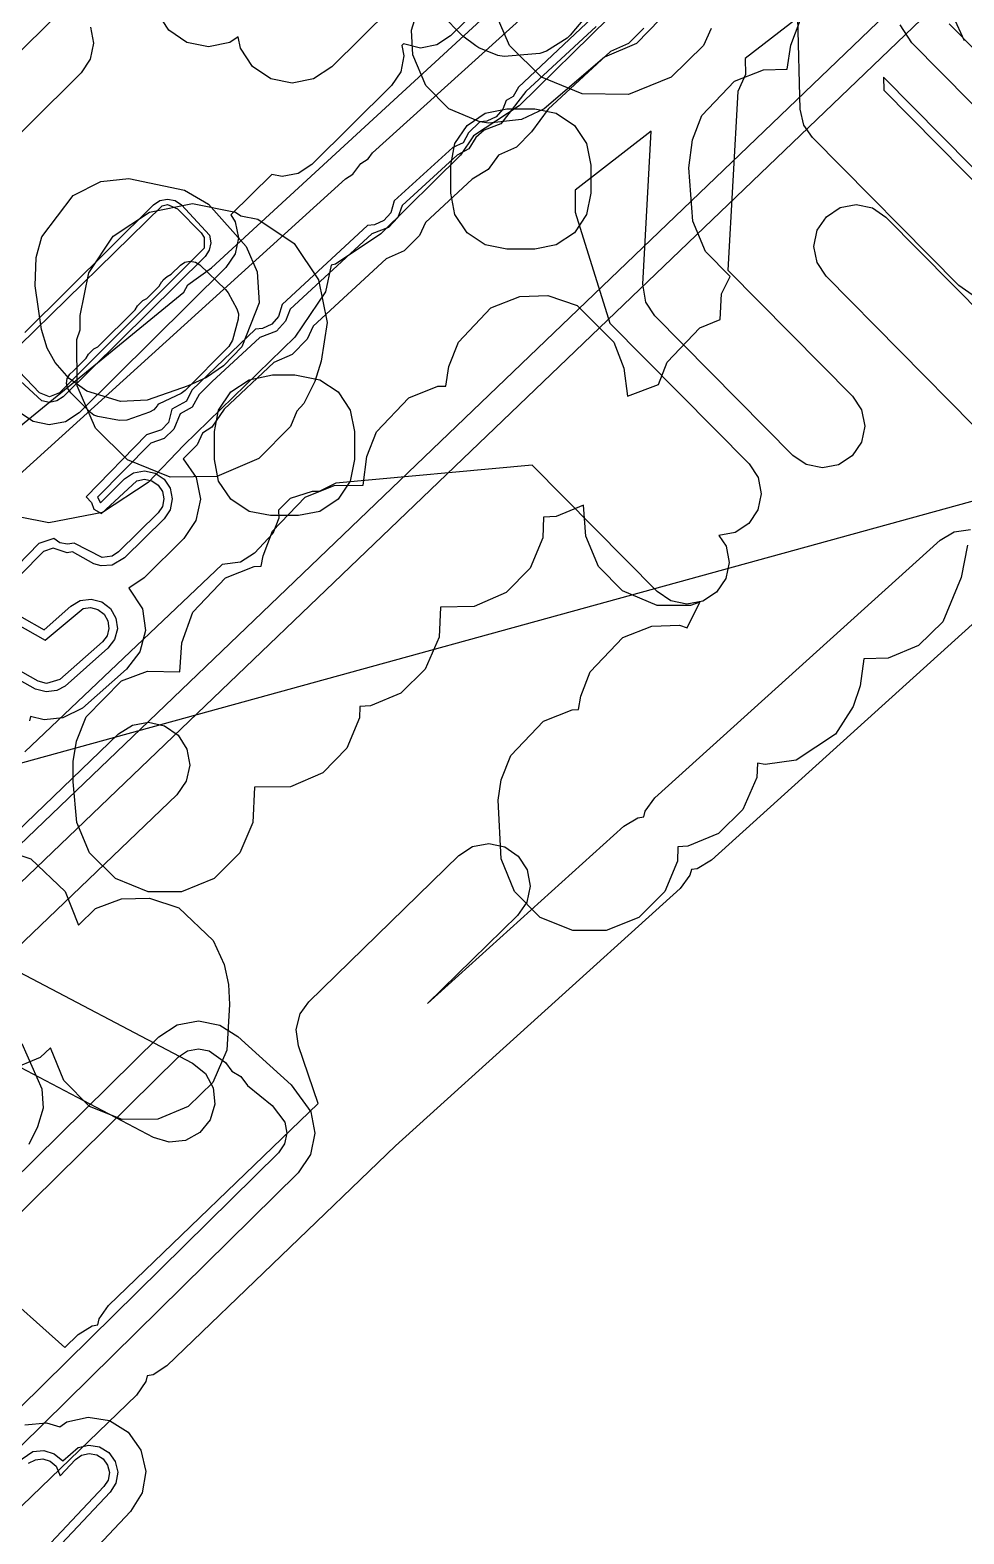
# Model space of a CAD drawing. Header units: metres. Extents: x -2677 to -840, y 169 to 1487.
# Drawn here: x -2567.8 to -2534.5, y 465.7 to 519.3 of the extents above; entities that cross this region are included whole.
import ezdxf

# ---------------------------------------------------------------- set-up
doc = ezdxf.new("R2010")
doc.units = ezdxf.units.M
doc.layers.add('AI_GREENING_EXCLUSIONS', color=1, linetype='Continuous')
doc.layers.add('AI_GREENING_LAWN', color=82, linetype='Continuous')

msp = doc.modelspace()

# ---------------------------------------------------------------- linework, layer by layer
at = {"layer": 'AI_GREENING_EXCLUSIONS'}
for points in [[(-2580.397, 492.424), (-2556.604, 514.011), (-2556.339, 514.169), (-2556.052, 514.558), (-2555.79, 514.715), (-2555.639, 514.931), (-2542.088, 527.18)], [(-2551.81, 523.231), (-2557.084, 518.002), (-2557.735, 517.571), (-2558.501, 517.422), (-2559.266, 517.578), (-2559.913, 518.014), (-2560.343, 518.665), (-2560.422, 519.07), (-2560.724, 518.87), (-2561.49, 518.721), (-2562.254, 518.877), (-2562.901, 519.313), (-2563.332, 519.964)], [(-2549.657, 522.247), (-2552.857, 519.105), (-2553.347, 518.784), (-2553.922, 518.675), (-2554.533, 518.821), (-2554.585, 518.77), (-2554.513, 518.4), (-2554.629, 517.826), (-2554.957, 517.341), (-2557.797, 514.524), (-2558.285, 514.201), (-2558.86, 514.09), (-2559.229, 514.165), (-2560.688, 512.718), (-2560.529, 512.476), (-2560.418, 511.902), (-2560.535, 511.328), (-2560.863, 510.843), (-2566.101, 505.662), (-2566.589, 505.339), (-2567.163, 505.227), (-2567.737, 505.344), (-2568.222, 505.671)], [(-2535.6, 521.538), (-2583.536, 475.558), (-2602.663, 457.107), (-2602.98, 456.9), (-2603.35, 456.826), (-2603.722, 456.895), (-2604.041, 457.097), (-2605.13, 458.117), (-2609.738, 453.672), (-2609.818, 453.624), (-2610.038, 453.473), (-2610.086, 453.463), (-2610.122, 453.442), (-2610.235, 453.431), (-2610.419, 453.392), (-2610.5, 453.407), (-2610.567, 453.401), (-2610.663, 453.437), (-2610.803, 453.463), (-2610.9, 453.527), (-2610.985, 453.559), (-2612.887, 454.82), (-2623.059, 455.206)], [(-2565.514, 521.203), (-2571.093, 515.73), (-2571.746, 515.303), (-2572.513, 515.158), (-2573.277, 515.318), (-2573.922, 515.757), (-2574.349, 516.41), (-2574.494, 517.177), (-2574.388, 517.684), (-2574.566, 517.805), (-2574.997, 518.455), (-2575.146, 519.221), (-2574.991, 519.986)], [(-2534.909, 520.814), (-2582.844, 474.835), (-2601.969, 456.387), (-2602.602, 455.974), (-2603.343, 455.826), (-2604.086, 455.964), (-2604.725, 456.367), (-2605.12, 456.737), (-2609.044, 452.952), (-2609.204, 452.856), (-2609.643, 452.554), (-2609.739, 452.534), (-2609.81, 452.491), (-2610.038, 452.47), (-2610.406, 452.392), (-2610.568, 452.422), (-2610.701, 452.41), (-2610.893, 452.482), (-2611.174, 452.534), (-2611.376, 452.664), (-2611.538, 452.725), (-2613.206, 453.832), (-2623.096, 454.207)], [(-2582.478, 493.502), (-2562.36, 509.966), (-2562.223, 510.22), (-2561.384, 510.834), (-2550.739, 520.638)], [(-2582.478, 493.502), (-2562.36, 509.966), (-2562.223, 510.22), (-2561.384, 510.834), (-2550.739, 520.638)], [(-2545.374, 519.702), (-2546.222, 518.836), (-2547.361, 518.346), (-2549.508, 516.51), (-2550.316, 516.122), (-2551.491, 515.999), (-2551.807, 516.045), (-2552.919, 516.51), (-2553.738, 517.333), (-2554.194, 518.432), (-2554.24, 519.308), (-2553.929, 520.352)], [(-2543.562, 519.376), (-2543.834, 518.763), (-2544.978, 517.64), (-2546.501, 517.02), (-2548.162, 517.036), (-2549.606, 517.64), (-2550.75, 518.763), (-2551.398, 520.271)], [(-2547.807, 519.74), (-2550.434, 517.283), (-2550.622, 516.943), (-2550.868, 516.798), (-2550.985, 516.489), (-2551.228, 516.22), (-2551.56, 516.061), (-2551.808, 516.041), (-2552.208, 515.643), (-2552.398, 515.293), (-2552.765, 515.128), (-2554.861, 513.218), (-2554.986, 512.79), (-2555.229, 512.521), (-2555.561, 512.362), (-2555.809, 512.342), (-2558.862, 509.52), (-2558.987, 509.091), (-2559.23, 508.822), (-2559.562, 508.663), (-2559.81, 508.643), (-2562.084, 506.469), (-2562.274, 506.074), (-2562.791, 505.786), (-2562.916, 505.317), (-2563.159, 505.049), (-2563.698, 504.87), (-2565.853, 502.666), (-2565.66, 502.457), (-2565.579, 502.226), (-2565.298, 502.064), (-2564.041, 503.236), (-2563.773, 503.288), (-2563.505, 503.234), (-2563.279, 503.081), (-2563.128, 502.853), (-2563.076, 502.585), (-2563.13, 502.317), (-2563.283, 502.091), (-2564.692, 500.694), (-2564.92, 500.543), (-2565.276, 500.497), (-2566.278, 501.013), (-2566.518, 500.968), (-2566.786, 501.023), (-2567.003, 501.172), (-2567.533, 500.999), (-2569.451, 499.034)], [(-2547.657, 519.446), (-2550.17, 517.118), (-2551.06, 515.971), (-2551.658, 515.747), (-2551.945, 515.478), (-2552.194, 515.073), (-2552.62, 514.853), (-2554.573, 513.05), (-2554.737, 512.622), (-2555.061, 512.272), (-2555.659, 512.048), (-2558.574, 509.351), (-2558.738, 508.923), (-2559.062, 508.573), (-2559.66, 508.349), (-2561.366, 506.768), (-2561.816, 506.313), (-2562.064, 505.859), (-2562.496, 505.626), (-2562.721, 505.07), (-2563.07, 504.746), (-2563.54, 504.576), (-2565.442, 502.654), (-2565.343, 502.443), (-2564.48, 503.298), (-2564.155, 503.514), (-2563.772, 503.588), (-2563.389, 503.51), (-2563.066, 503.292), (-2562.851, 502.967), (-2562.776, 502.584), (-2562.854, 502.201), (-2563.072, 501.878), (-2564.481, 500.481), (-2564.926, 500.225), (-2565.315, 500.199), (-2565.572, 500.269), (-2566.339, 500.702), (-2566.521, 500.668), (-2567.021, 500.828), (-2567.375, 500.705), (-2569.041, 499.021)], [(-2547.205, 519.75), (-2550.405, 516.608), (-2552.028, 515.544), (-2552.492, 514.855), (-2555.333, 512.039), (-2556.959, 510.962), (-2557.113, 510.932), (-2557.309, 509.971), (-2558.402, 508.355), (-2562.367, 504.504), (-2563.636, 503.177), (-2565.263, 502.1), (-2567.178, 501.727), (-2568.198, 501.935)], [(-2534.243, 509.869), (-2534.728, 510.197), (-2539.947, 515.481), (-2540.249, 515.923), (-2540.379, 516.494), (-2540.47, 519.754), (-2542.347, 518.299), (-2542.336, 517.73), (-2542.609, 517.124), (-2542.962, 510.752), (-2538.514, 506.25), (-2538.192, 505.761), (-2538.081, 505.186), (-2538.199, 504.613), (-2538.527, 504.128), (-2539.016, 503.806), (-2539.59, 503.695), (-2540.164, 503.813), (-2540.648, 504.141), (-2545.563, 509.117), (-2545.885, 509.606), (-2545.994, 510.254), (-2545.692, 515.709), (-2548.41, 513.603), (-2548.407, 512.823), (-2547.166, 508.86), (-2542.203, 503.835), (-2541.88, 503.346), (-2541.77, 502.771), (-2541.887, 502.198), (-2542.216, 501.713), (-2542.704, 501.391), (-2543.28, 501.281), (-2543.027, 500.897), (-2542.916, 500.322), (-2543.034, 499.749), (-2543.362, 499.264), (-2543.851, 498.942), (-2544.425, 498.832), (-2544.999, 498.949), (-2545.483, 499.277), (-2549.936, 503.785), (-2556.944, 503.15), (-2557.54, 502.856), (-2557.79, 502.852), (-2558.568, 502.6), (-2558.991, 502.189), (-2558.982, 501.9), (-2559.189, 501.352), (-2559.847, 500.651), (-2560.338, 500.333), (-2560.993, 500.244), (-2568.034, 493.562)], [(-2534.416, 500.933), (-2534.643, 499.785), (-2535.288, 498.206), (-2536.162, 497.353), (-2537.245, 496.9), (-2538.106, 496.884), (-2538.241, 495.914), (-2538.495, 495.177), (-2539.122, 494.196), (-2540.53, 493.269), (-2541.625, 493.105), (-2541.907, 493.163), (-2541.924, 492.649), (-2542.422, 491.498), (-2543.299, 490.643), (-2544.383, 490.19), (-2544.741, 490.173), (-2544.758, 489.661), (-2545.211, 488.577), (-2546.133, 487.655), (-2547.298, 487.185), (-2548.486, 487.185), (-2549.651, 487.655), (-2550.573, 488.577), (-2551.043, 489.742), (-2551.158, 491.832), (-2551.041, 492.559), (-2550.702, 493.434), (-2549.542, 494.656), (-2548.512, 495.063), (-2548.291, 495.069), (-2548.207, 495.547), (-2547.868, 496.422), (-2546.708, 497.644), (-2545.678, 498.051), (-2544.684, 498.078), (-2544.414, 497.992), (-2543.964, 498.907), (-2544.295, 498.786), (-2545.483, 498.786), (-2546.715, 499.301), (-2547.57, 500.178), (-2548.023, 501.262), (-2548.113, 502.36), (-2549.086, 501.953), (-2549.538, 501.936), (-2549.555, 501.203), (-2550.008, 500.119), (-2550.863, 499.242), (-2552.014, 498.744), (-2553.211, 498.727), (-2553.254, 497.659), (-2553.752, 496.508), (-2554.629, 495.653), (-2555.713, 495.2), (-2556.082, 495.183), (-2556.099, 494.772), (-2556.552, 493.688), (-2557.407, 492.811), (-2558.558, 492.313), (-2559.841, 492.299), (-2559.909, 491.043), (-2560.362, 489.959), (-2561.284, 489.037), (-2562.449, 488.567), (-2563.637, 488.567), (-2564.802, 489.037), (-2565.724, 489.959), (-2566.177, 491.043), (-2566.31, 492.496), (-2566.309, 493.214), (-2566.192, 493.941), (-2565.853, 494.816), (-2564.594, 496.095), (-2563.663, 496.445), (-2562.505, 496.42), (-2562.432, 497.447), (-2562.043, 498.545), (-2562.043, 498.545), (-2560.883, 499.767), (-2559.853, 500.174), (-2559.607, 500.181), (-2559.537, 500.557), (-2559.198, 501.432), (-2558.038, 502.654), (-2557.008, 503.061), (-2555.967, 503.073), (-2555.838, 504.101), (-2555.499, 504.976), (-2554.339, 506.198), (-2553.309, 506.605), (-2553.023, 506.613), (-2552.91, 507.31), (-2552.571, 508.185), (-2551.411, 509.407), (-2550.381, 509.814), (-2549.387, 509.841), (-2548.337, 509.489), (-2547.027, 508.184), (-2546.666, 507.255), (-2546.539, 506.257), (-2545.435, 506.666), (-2545.121, 507.471), (-2543.961, 508.693), (-2543.238, 508.985), (-2543.192, 509.909), (-2542.879, 510.519), (-2543.756, 511.411), (-2544.209, 512.495), (-2544.354, 514.395), (-2544.224, 515.393), (-2543.885, 516.268), (-2542.725, 517.49), (-2541.695, 517.897), (-2540.841, 517.92), (-2540.717, 518.781), (-2540.378, 519.656)], [(-2531.168, 513.567), (-2536.398, 518.861), (-2536.821, 519.498)], [(-2535.066, 519.535), (-2530.067, 514.473)], [(-2534.92, 519.801), (-2534.534, 518.945)], [(-2565.698, 519.424), (-2565.586, 518.849), (-2565.703, 518.276), (-2566.03, 517.791), (-2571.631, 512.237)], [(-2545.96, 519.381), (-2546.5, 518.841), (-2547.149, 518.549), (-2549.375, 516.491), (-2549.961, 515.682), (-2550.501, 515.142), (-2551.143, 514.853), (-2551.514, 514.34), (-2552.078, 513.992), (-2553.746, 512.451), (-2553.962, 511.984), (-2554.502, 511.443), (-2555.151, 511.151), (-2557.747, 508.752), (-2557.963, 508.285), (-2558.503, 507.744), (-2559.152, 507.452), (-2560.923, 505.794), (-2561.363, 505.146), (-2561.697, 504.927), (-2561.892, 504.511), (-2562.386, 504.017), (-2561.925, 503.346), (-2561.776, 502.58), (-2561.932, 501.815), (-2562.368, 501.168), (-2563.777, 499.771), (-2564.328, 499.406), (-2563.842, 498.662), (-2563.737, 497.888), (-2563.936, 497.134), (-2564.408, 496.513), (-2565.984, 495.123), (-2566.68, 494.77), (-2567.342, 494.699), (-2567.828, 494.827), (-2567.864, 494.668)], [(-2532.201, 512.365), (-2537.41, 517.639), (-2537.397, 517.169), (-2532.593, 512.306)], [(-2568.04, 508.527), (-2563.444, 513.084), (-2563.216, 513.235), (-2562.948, 513.287), (-2562.68, 513.232), (-2562.454, 513.079), (-2561.453, 511.993), (-2561.402, 511.725), (-2561.456, 511.457), (-2561.609, 511.231), (-2566.664, 506.229), (-2566.891, 506.08), (-2567.157, 506.027), (-2567.424, 506.08), (-2568.501, 507.076)], [(-2568.243, 508.044), (-2563.14, 513.049), (-2562.949, 513.087), (-2562.596, 512.938), (-2561.746, 512.08), (-2561.639, 511.917), (-2561.641, 511.535), (-2566.805, 506.372), (-2567.157, 506.227), (-2567.509, 506.372), (-2568.47, 507.381)], [(-2534.199, 505.211), (-2539.458, 510.535), (-2539.78, 511.024), (-2539.891, 511.598), (-2539.773, 512.172), (-2539.445, 512.656), (-2538.956, 512.979), (-2538.382, 513.089), (-2537.808, 512.971), (-2537.324, 512.643), (-2532.585, 507.845)], [(-2527.263, 504.419), (-2578.585, 490.288)], [(-2527.263, 504.419), (-2578.585, 490.288)], [(-2571.782, 476.927), (-2566.608, 472.309), (-2566.132, 472.768), (-2565.639, 473.084), (-2565.431, 473.121), (-2565.386, 473.328), (-2565.052, 473.809), (-2557.568, 481.018), (-2558.28, 483.072), (-2558.36, 483.652), (-2558.212, 484.218), (-2557.911, 484.637), (-2552.557, 489.865), (-2552.066, 490.185), (-2551.491, 490.292), (-2550.918, 490.171), (-2550.436, 489.84), (-2550.116, 489.35), (-2550.009, 488.774), (-2550.13, 488.202), (-2550.461, 487.719), (-2553.672, 484.583), (-2546.674, 490.911), (-2546.171, 491.211), (-2545.962, 491.242), (-2545.91, 491.447), (-2545.561, 491.917), (-2535.392, 501.113), (-2534.89, 501.413), (-2534.311, 501.498)], [(-2533.38, 498.887), (-2543.549, 489.692), (-2544.051, 489.392), (-2544.261, 489.361), (-2544.313, 489.156), (-2544.662, 488.686), (-2554.813, 479.506), (-2562.97, 471.648), (-2563.463, 471.332), (-2563.671, 471.295), (-2563.716, 471.088), (-2564.05, 470.607), (-2572.224, 462.733)], [(-2568.948, 498.815), (-2567.349, 497.916), (-2566.396, 498.759), (-2566.059, 498.956), (-2565.672, 499.009), (-2565.295, 498.909), (-2564.984, 498.673), (-2564.788, 498.336), (-2564.735, 497.949), (-2564.835, 497.572), (-2565.071, 497.262), (-2566.602, 495.909), (-2566.894, 495.75), (-2567.281, 495.698), (-2567.658, 495.797), (-2569.928, 497.071)], [(-2569.184, 498.603), (-2567.31, 497.55), (-2565.961, 498.672), (-2565.691, 498.709), (-2565.427, 498.64), (-2565.209, 498.474), (-2565.072, 498.238), (-2565.035, 497.968), (-2565.104, 497.704), (-2565.27, 497.486), (-2566.787, 496.145), (-2567.262, 495.997), (-2567.563, 496.086), (-2569.87, 497.383)], [(-2570.003, 489.105), (-2564.691, 494.198), (-2564.198, 494.512), (-2563.622, 494.615), (-2563.05, 494.488), (-2562.571, 494.153), (-2562.256, 493.66), (-2562.154, 493.083), (-2562.28, 492.512), (-2562.615, 492.032), (-2568.334, 486.549)], [(-2568.869, 490.09), (-2567.819, 489.738), (-2566.595, 488.579), (-2566.124, 487.375), (-2565.516, 487.968), (-2564.585, 488.318), (-2563.591, 488.345), (-2562.541, 487.993), (-2561.317, 486.834), (-2560.931, 485.978), (-2560.776, 485.259), (-2560.737, 484.542), (-2560.831, 482.916), (-2561.329, 481.765), (-2562.206, 480.91), (-2563.29, 480.457), (-2564.559, 480.44), (-2565.724, 480.91), (-2566.646, 481.832), (-2567.116, 483.002), (-2567.484, 482.655), (-2568.568, 482.202)], [(-2568.705, 485.954), (-2562.05, 482.454), (-2561.595, 482.086), (-2561.315, 481.571), (-2561.254, 480.989), (-2561.42, 480.428), (-2561.789, 479.973), (-2562.303, 479.694), (-2562.885, 479.633), (-2563.446, 479.799), (-2569.779, 483.129)], [(-2573.863, 472.933), (-2563.257, 483.39), (-2562.605, 483.819), (-2561.839, 483.966), (-2561.075, 483.808), (-2560.444, 483.407), (-2558.541, 481.682), (-2557.837, 480.719), (-2557.69, 479.952), (-2557.848, 479.188), (-2558.286, 478.542), (-2569.854, 467.147)], [(-2573.873, 471.518), (-2562.555, 482.678), (-2562.229, 482.893), (-2561.846, 482.966), (-2561.464, 482.887), (-2560.879, 482.481), (-2560.65, 482.169), (-2560.328, 481.972), (-2560.099, 481.66), (-2559.22, 480.947), (-2558.763, 480.343), (-2558.69, 479.96), (-2558.769, 479.577), (-2558.988, 479.255), (-2570.747, 467.671)], [(-2568.142, 483.16), (-2567.424, 481.537), (-2567.383, 480.845), (-2567.582, 480.179), (-2567.897, 479.55)], [(-2568.035, 469.549), (-2567.258, 469.623), (-2566.785, 469.478), (-2566.542, 469.651), (-2565.781, 469.826), (-2565.012, 469.697), (-2564.35, 469.282), (-2563.898, 468.647), (-2563.723, 467.886), (-2563.852, 467.117), (-2564.267, 466.455), (-2575.274, 454.777)], [(-2567.902, 468.176), (-2567.661, 468.304), (-2567.389, 468.33), (-2567.128, 468.25), (-2566.917, 468.076), (-2566.778, 467.727), (-2566.231, 468.307), (-2566.009, 468.466), (-2565.743, 468.527), (-2565.473, 468.481), (-2565.242, 468.336), (-2565.083, 468.114), (-2565.022, 467.848), (-2565.068, 467.578), (-2565.213, 467.347), (-2576.22, 455.669)], [(-2568.506, 468.07), (-2567.747, 468.591), (-2567.358, 468.628), (-2566.985, 468.514), (-2566.684, 468.265), (-2566.132, 468.739), (-2565.752, 468.827), (-2565.367, 468.762), (-2565.036, 468.555), (-2564.81, 468.237), (-2564.722, 467.857), (-2564.787, 467.472), (-2564.994, 467.141), (-2576.001, 455.463)]]:
    msp.add_lwpolyline(points, dxfattribs=at)
for points in [[(-2548.433, 512.086), (-2549.082, 511.652), (-2549.847, 511.5), (-2550.847, 511.5), (-2551.612, 511.652), (-2552.261, 512.086), (-2552.695, 512.735), (-2552.847, 513.5), (-2552.847, 514.5), (-2552.695, 515.265), (-2552.261, 515.914), (-2551.612, 516.348), (-2550.847, 516.5), (-2549.847, 516.5), (-2549.082, 516.348), (-2548.433, 515.914), (-2547.999, 515.265), (-2547.847, 514.5), (-2547.847, 513.5), (-2547.999, 512.735), (-2548.433, 512.086)], [(-2565.32, 513.911), (-2564.331, 514.023), (-2562.344, 513.603), (-2561.483, 513.104), (-2560.145, 511.596), (-2559.749, 510.684), (-2559.683, 509.578), (-2560.299, 508.01), (-2560.949, 507.333), (-2561.559, 506.92), (-2562.209, 506.616), (-2563.671, 506.11), (-2564.62, 506.064), (-2565.821, 506.433), (-2566.457, 506.885), (-2566.952, 507.456), (-2567.235, 507.969), (-2567.442, 508.627), (-2567.669, 510.194), (-2567.626, 511.199), (-2567.427, 511.943), (-2566.311, 513.417), (-2565.32, 513.911)], [(-2560.528, 512.823), (-2560.329, 512.69), (-2559.726, 512.57), (-2558.428, 511.703), (-2557.561, 510.406), (-2557.256, 508.875), (-2557.464, 507.504), (-2557.69, 506.779), (-2558.082, 505.989), (-2558.331, 505.722), (-2558.561, 505.173), (-2559.684, 504.029), (-2561.192, 503.382), (-2562.853, 503.366), (-2564.375, 503.986), (-2565.519, 505.109), (-2566.167, 506.618), (-2566.182, 508.279), (-2566.058, 508.615), (-2566.058, 509.128), (-2565.754, 510.659), (-2564.887, 511.956), (-2563.589, 512.823), (-2562.058, 513.128), (-2560.528, 512.823)], [(-2556.427, 503.225), (-2556.861, 502.576), (-2557.51, 502.142), (-2558.275, 501.99), (-2559.275, 501.99), (-2560.04, 502.142), (-2560.689, 502.576), (-2561.123, 503.225), (-2561.275, 503.99), (-2561.275, 504.99), (-2561.123, 505.755), (-2560.689, 506.404), (-2560.04, 506.838), (-2559.203, 507.009), (-2558.411, 507.009), (-2557.51, 506.838), (-2556.861, 506.404), (-2556.427, 505.755), (-2556.275, 504.99), (-2556.275, 503.99), (-2556.427, 503.225)]]:
    msp.add_lwpolyline(points, close=True, dxfattribs=at)
at = {"layer": 'AI_GREENING_LAWN'}
msp.add_lwpolyline([(-2548.079, 519.737), (-2548.583, 519.132), (-2548.698, 519.031), (-2549.434, 518.56), (-2549.662, 518.483), (-2550.938, 518.376), (-2551.166, 518.411), (-2551.838, 518.681), (-2551.956, 518.748), (-2552.412, 519.098), (-2552.466, 519.146), (-2553.134, 519.831)], dxfattribs=at)
msp.add_lwpolyline([(-2565.432, 508.014), (-2564.097, 509.336), (-2564.017, 509.475), (-2563.826, 509.663), (-2563.686, 509.741), (-2563.239, 510.182), (-2563.144, 510.338), (-2563.139, 510.335), (-2563.103, 510.402), (-2562.957, 510.525), (-2562.813, 510.605), (-2562.486, 510.927), (-2562.326, 511.033), (-2562.139, 511.071), (-2561.951, 511.036), (-2561.79, 510.933), (-2560.876, 510.061), (-2560.782, 509.937), (-2560.474, 509.367), (-2560.417, 509.19), (-2560.43, 509.004), (-2560.627, 508.246), (-2560.757, 508.019), (-2562.318, 506.45), (-2562.461, 506.349), (-2563.249, 505.982), (-2563.28, 505.962), (-2563.303, 505.933), (-2563.319, 505.904), (-2563.434, 505.769), (-2563.588, 505.682), (-2564.402, 505.399), (-2564.659, 505.38), (-2565.431, 505.526), (-2565.573, 505.576), (-2565.694, 505.665), (-2566.4, 506.377), (-2566.502, 506.526), (-2566.544, 506.702), (-2566.521, 506.881), (-2566.436, 507.041), (-2566.3, 507.159), (-2566.288, 507.166), (-2565.843, 507.608), (-2565.763, 507.747), (-2565.573, 507.936), (-2565.432, 508.014)], close=True, dxfattribs=at)

doc.saveas('drawing.dxf')
